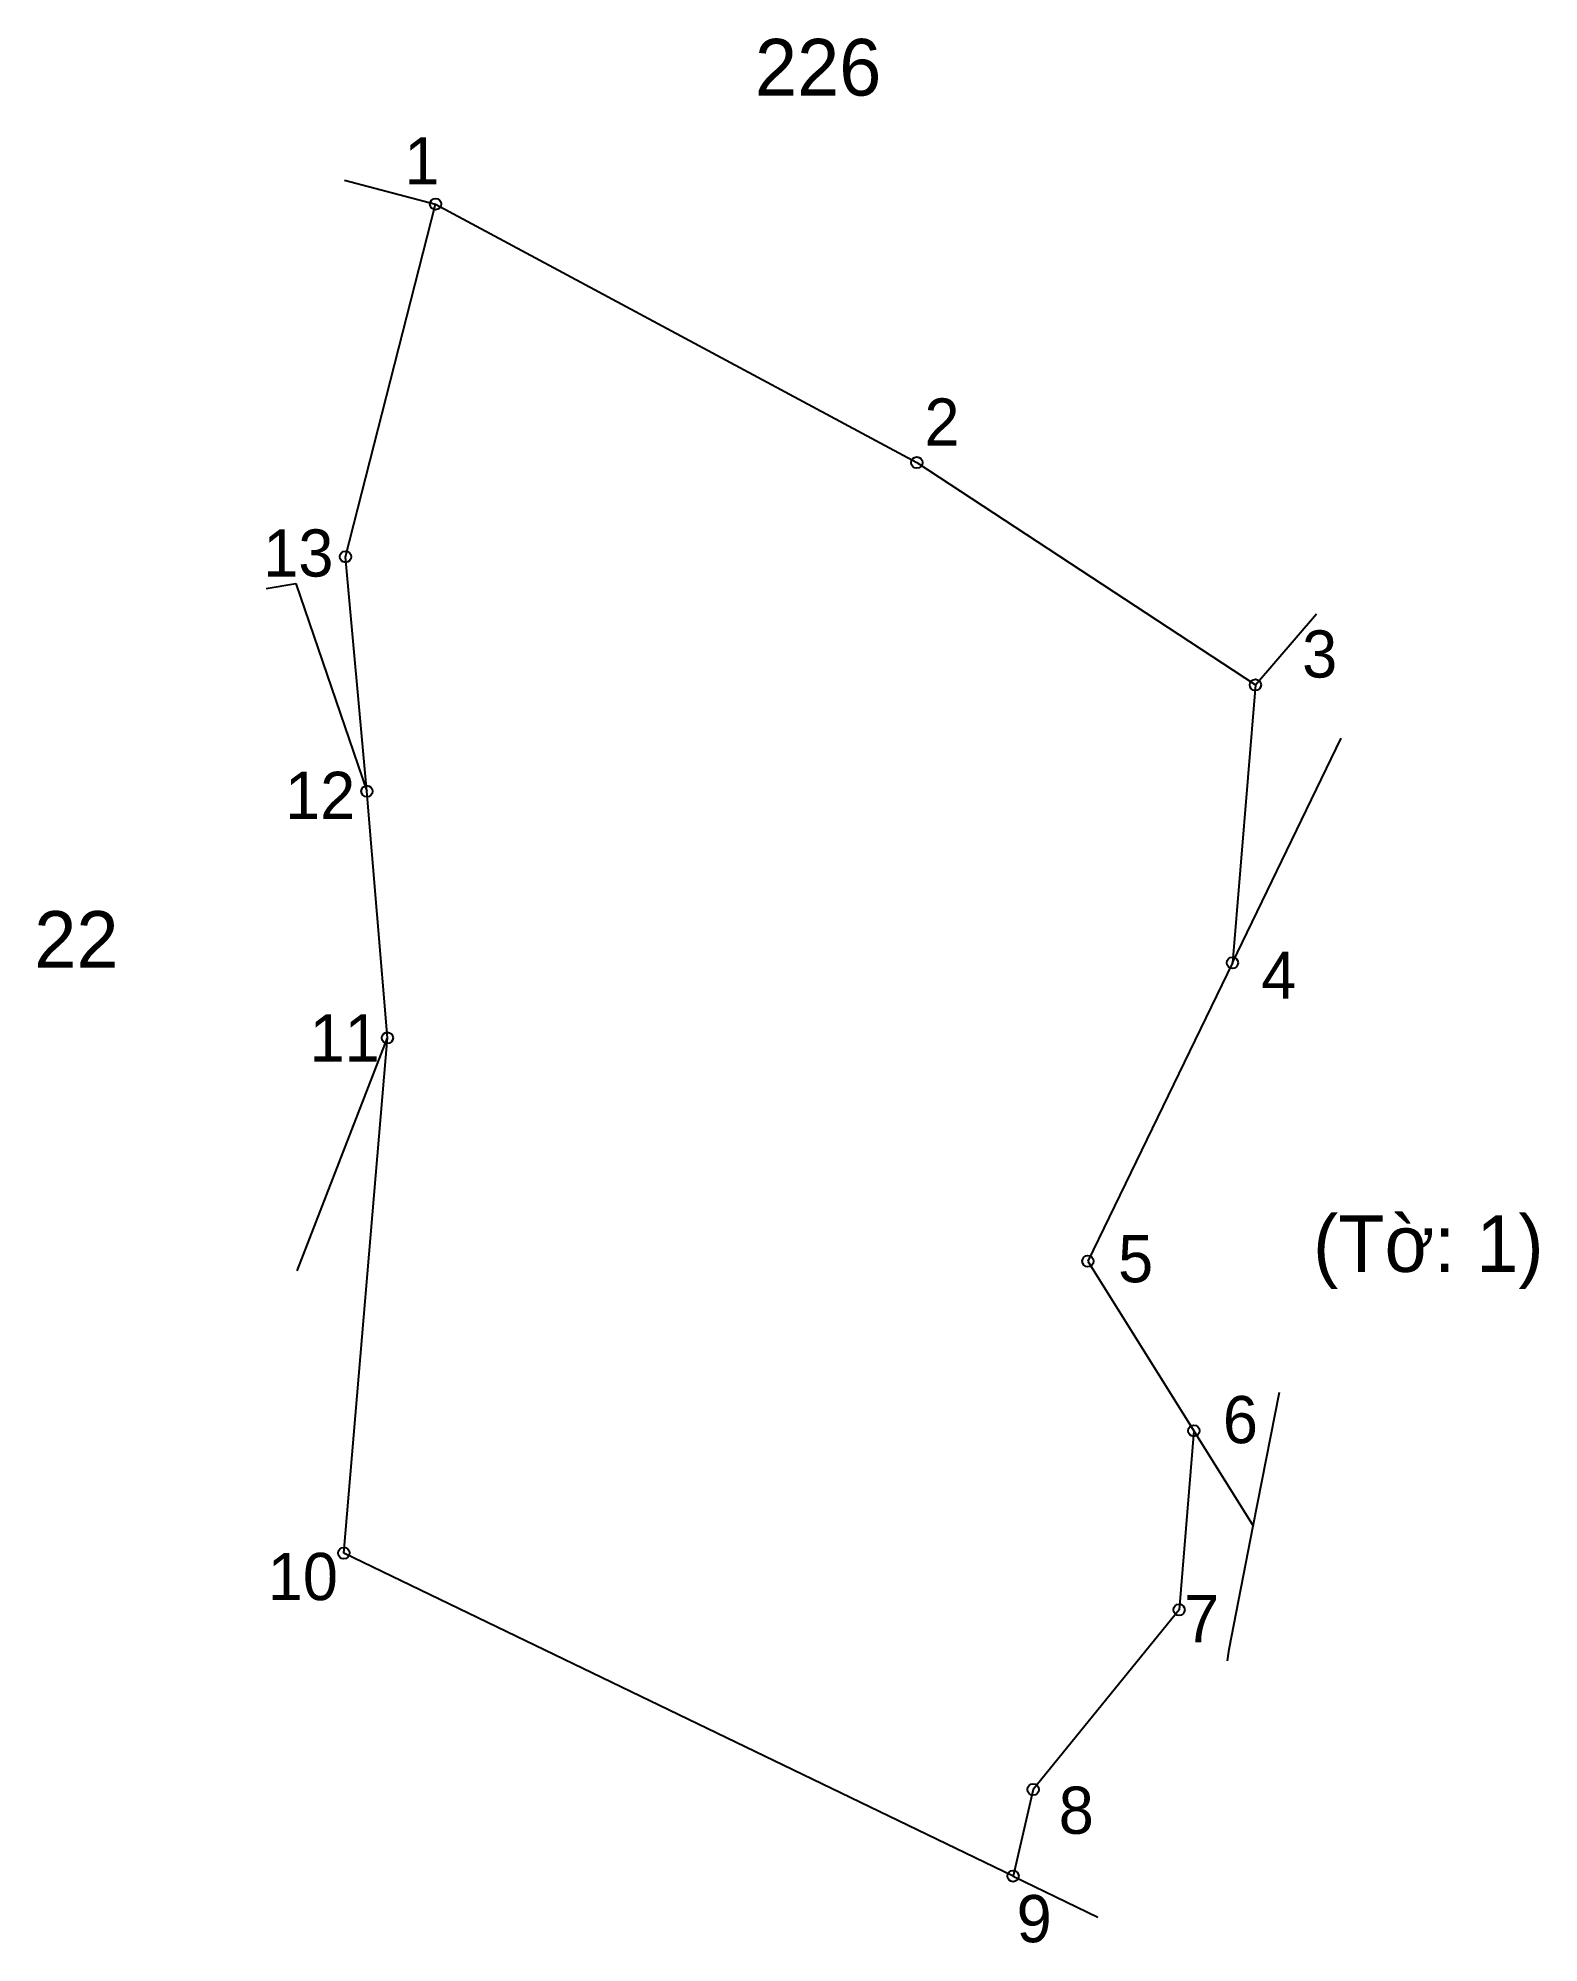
# Model space of a CAD drawing. Extents: x 549366.9 to 549440.7, y 1822325.5 to 1822419.1.
import ezdxf

# ---------------------------------------------------------------- set-up
doc = ezdxf.new("R2010")
doc.units = 0
for name, color, linetype in [('CanhThua', 7, 'Continuous'), ('MocDinhThua', 7, 'Continuous'), ('NhanTuCan', 7, 'Continuous'), ('RauThua', 7, 'Continuous'), ('SoHieuDinhThua', 7, 'Continuous')]:
    doc.layers.add(name, color=color, linetype=linetype)

msp = doc.modelspace()

# ---------------------------------------------------------------- linework, layer by layer
at = {"layer": 'CanhThua'}
for p, q in [((549381.98, 1822393.628), (549386.415, 1822410.973)), ((549386.415, 1822410.973), (549410.084, 1822398.26)), ((549410.084, 1822398.26), (549426.732, 1822387.321)), ((549383.038, 1822382.094), (549381.98, 1822393.628)), ((549426.732, 1822387.321), (549425.605, 1822373.658)), ((549384.04, 1822369.96), (549383.038, 1822382.094)), ((549425.605, 1822373.658), (549418.5, 1822358.98)), ((549381.899, 1822344.624), (549384.04, 1822369.96)), ((549418.5, 1822358.98), (549423.706, 1822350.643)), ((549423.706, 1822350.643), (549422.98, 1822341.837)), ((549414.817, 1822328.74), (549381.899, 1822344.624)), ((549422.98, 1822341.837), (549415.805, 1822333)), ((549415.805, 1822333), (549414.817, 1822328.74))]:
    msp.add_line(p, q, dxfattribs=at)
at = {"layer": 'MocDinhThua'}
for centre in [(549386.415, 1822410.973), (549410.084, 1822398.26), (549381.98, 1822393.628), (549426.732, 1822387.321), (549383.038, 1822382.094), (549425.605, 1822373.658), (549384.04, 1822369.96), (549418.5, 1822358.98), (549423.706, 1822350.643), (549381.899, 1822344.624), (549422.98, 1822341.837), (549415.805, 1822333), (549414.817, 1822328.74)]:
    msp.add_circle(centre, 0.279, dxfattribs=at)
at = {"layer": 'RauThua'}
for p, q in [((549381.929, 1822412.154), (549386.415, 1822410.973)), ((549378.081, 1822392.066), (549379.54, 1822392.31)), ((549379.54, 1822392.31), (549383.038, 1822382.094)), ((549426.732, 1822387.321), (549429.733, 1822390.828)), ((549425.605, 1822373.658), (549430.954, 1822384.709)), ((549379.608, 1822358.51), (549384.04, 1822369.96)), ((549426.63, 1822345.96), (549427.914, 1822352.545)), ((549423.706, 1822350.643), (549426.63, 1822345.96)), ((549423.706, 1822350.643), (549426.63, 1822345.96)), ((549425.45, 1822339.905), (549426.63, 1822345.96)), ((549425.362, 1822339.324), (549425.45, 1822339.905)), ((549414.817, 1822328.74), (549418.989, 1822326.727)), ((549414.817, 1822328.74), (549418.989, 1822326.727))]:
    msp.add_line(p, q, dxfattribs=at)

# ---------------------------------------------------------------- texts
at = {"layer": 'NhanTuCan'}
for s, p in [('226', (549402.122, 1822416.31)), ('22', (549366.675, 1822373.412)), ('(Tờ: 1)', (549429.571, 1822358.454))]:
    msp.add_text(s, height=2.7852, dxfattribs=at).set_placement(p)
at = {"layer": 'SoHieuDinhThua'}
for s, p in [('1', (549384.879, 1822411.938)), ('2', (549410.456, 1822399.094)), ('13', (549377.937, 1822392.652)), ('3', (549429.034, 1822387.686)), ('12', (549379.009, 1822380.732)), ('4', (549427.021, 1822371.886)), ('11', (549380.214, 1822368.802)), ('5', (549419.981, 1822357.944)), ('6', (549425.134, 1822350.03)), ('10', (549378.158, 1822342.313)), ('7', (549423.229, 1822340.244)), ('8', (549417.06, 1822330.82)), ('9', (549414.99, 1822325.486))]:
    msp.add_text(s, height=2.321, dxfattribs=at).set_placement(p)

doc.saveas('drawing.dxf')
